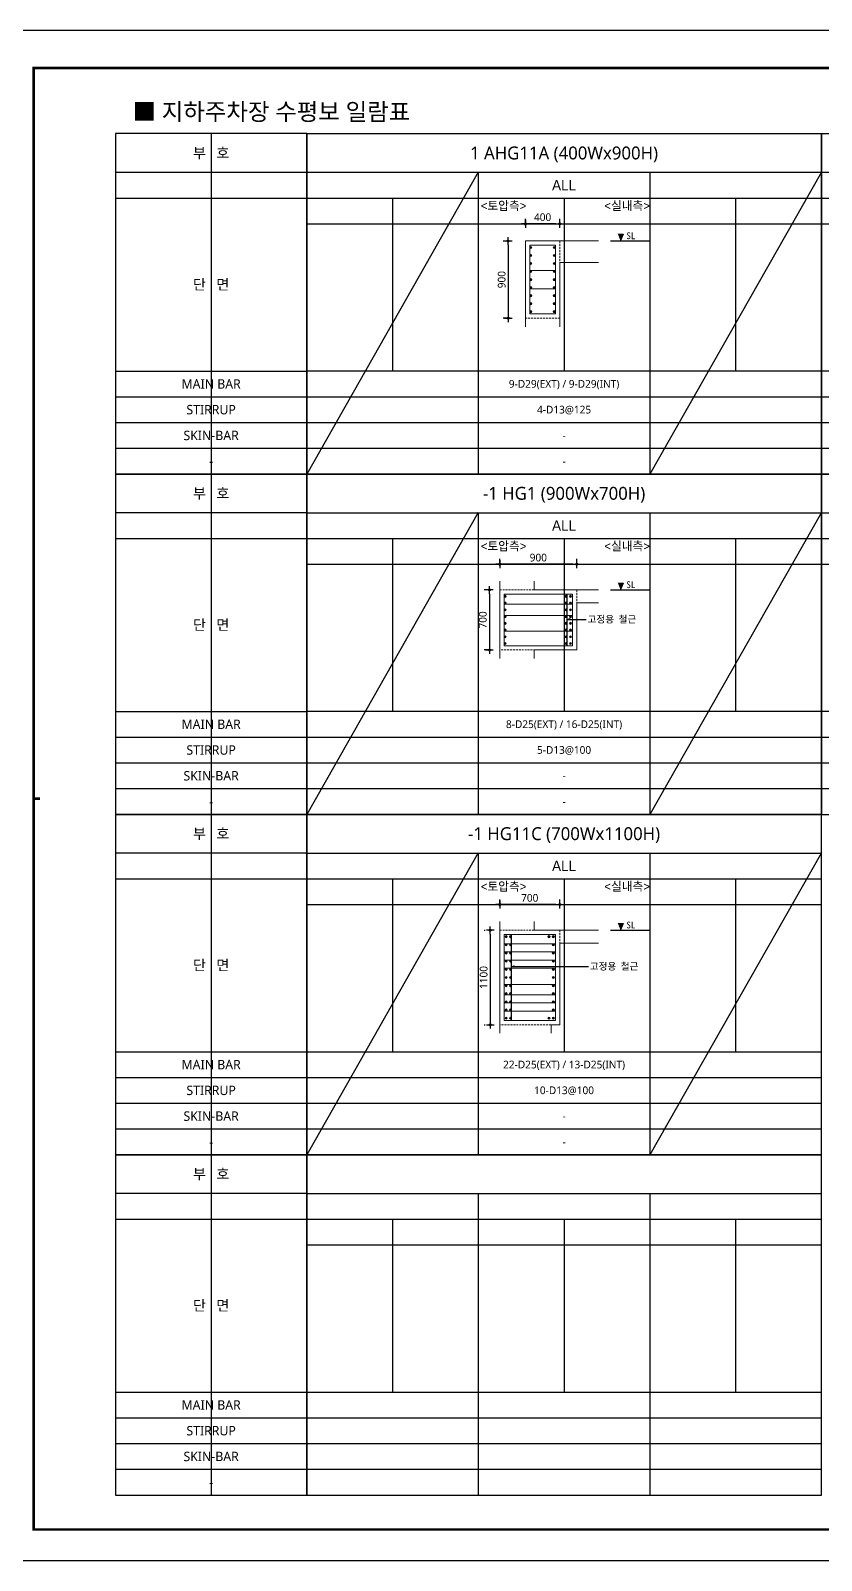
# Model space of a CAD drawing. Header units: millimetres. Extents: x 0 to 252030, y -124740 to 196020.
# Drawn here: x 25734 to 34953, y 35640 to 53460 of the extents above; entities that cross this region are included whole.
import ezdxf
from ezdxf.enums import TextEntityAlignment as Align

# ---------------------------------------------------------------- set-up
doc = ezdxf.new("R2010")
doc.units = ezdxf.units.MM
doc.header["$LTSCALE"] = 30
doc.linetypes.add('HID', pattern=[2.3, 1.5, -0.8])
doc.layers.get('DEFPOINTS').update_dxf_attribs({"color": 142})
for name, color, linetype in [('0-SEC1', 3, 'Continuous'), ('0-TEXT', 3, 'Continuous'), ('DIM', 7, 'Continuous'), ('ETC', 7, 'Continuous'), ('SHEET', 7, 'Continuous'), ('TEXT', 6, 'Continuous'), ('TXT', 3, 'Continuous'), ('XR-FORM_(도룡동)$0$Sheet', 7, 'Continuous')]:
    doc.layers.add(name, color=color, linetype=linetype)
for name, color, linetype, lineweight in [('MainBar', 7, 'Continuous', 0), ('Section', 3, 'Continuous', 0), ('Stirrup', 1, 'Continuous', 0)]:
    doc.layers.add(name, color=color, linetype=linetype, lineweight=lineweight)
doc.styles.get("Standard").update_dxf_attribs({"font": 'malgun.ttf'})
doc.styles.add('돋움', font='Dotum.ttf')
doc.styles.add('돋음체', font='DotumChe.ttf')
doc.styles.add('맑은 고딕', font='malgun.ttf')
doc.dimstyles.new('30NDIM', dxfattribs={"dimscale": 50, "dimtxt": 3, "dimasz": 1.5, "dimexe": 2, "dimexo": 6, "dimgap": 1, "dimtad": 1, "dimdec": 0, "dimrnd": 0.25, "dimzin": 0, "dimdsep": 46, "dimtxsty": 'Standard', "dimblk": 'Z_DOT', "dimcen": 5, "dimclrd": 256, "dimclre": 256, "dimclrt": 3, "dimadec": 0, "dimazin": 0, "dimtm": 1e-09, "dimtfac": 1, "dimtdec": 0, "dimtix": 1, "dimtmove": 2, "dimatfit": 1, "dimldrblk": 'Z_DOT', "dimfxl": 1, "dimtolj": 1, "dimtzin": 0, "dimarcsym": 0})

# ---------------------------------------------------------------- blocks, each defined once
blk = doc.blocks.new('XR-FORM_(도룡동)$0$S')
at = {"layer": 'XR-FORM_(도룡동)$0$Sheet', "const_width": 100}
blk.add_lwpolyline([(1850, 57950), (82250, 57950), (82250, 1200), (1850, 1200)], close=True, dxfattribs=at)
at = {"layer": 'XR-FORM_(도룡동)$0$Sheet', "linetype": 'Continuous', "const_width": 100}
blk.add_lwpolyline([(2100, 29575), (1850, 29575)], dxfattribs=at)
blk = doc.blocks.new('XR-FORM_(도룡동)', base_point=(101.33, -56114.51))
at = {"layer": 'DEFPOINTS'}
blk.add_lwpolyline([(0, 0), (420, 0), (420, 297), (0, 297)], close=True, dxfattribs=at)
at = {"xscale": 0.005, "yscale": 0.005, "zscale": 0.005}
blk.add_blockref('XR-FORM_(도룡동)$0$S', (-0.25, 0), dxfattribs=at)
blk = doc.blocks.new('4등분')
at = {"layer": 'DEFPOINTS'}
for p, q in [((1000, 3214), (1000, 1200)), ((3000, 3214), (3000, 1200)), ((5000, 3214), (5000, 1200)), ((0, 2914), (6000, 2914))]:
    blk.add_line(p, q, dxfattribs=at)
at = {"layer": 'SHEET'}
blk.add_line((0, 3514), (6000, 3514), dxfattribs=at)
at = {"layer": 'SHEET', "color": 6}
for p, q in [((2000, 3514), (2000, 0)), ((4000, 3514), (4000, 0)), ((0, 3214), (6000, 3214)), ((0, 1200), (6000, 1200)), ((0, 900), (6000, 900)), ((0, 600), (6000, 600)), ((0, 300), (6000, 300))]:
    blk.add_line(p, q, dxfattribs=at)
at = {"layer": 'SHEET'}
blk.add_lwpolyline([(6000, 3964), (0, 3964), (0, 0), (6000, 0)], close=True, dxfattribs=at)
blk = doc.blocks.new('*U1018')
at = {"layer": 'DEFPOINTS'}
for p, q in [((-1114, 5286), (-1114, 1321)), ((-2229, 4536), (0, 4536))]:
    blk.add_line(p, q, dxfattribs=at)
at = {"layer": 'SHEET'}
blk.add_line((-2229, 4836), (0, 4836), dxfattribs=at)
at = {"layer": 'SHEET', "color": 6}
for p, q in [((-2229, 2521), (0, 2521)), ((-2229, 2221), (0, 2221)), ((-2229, 1921), (0, 1921)), ((-2229, 1621), (0, 1621))]:
    blk.add_line(p, q, dxfattribs=at)
at = {"layer": 'SHEET'}
blk.add_lwpolyline([(0, 5286), (-2229, 5286), (-2229, 1321), (0, 1321)], close=True, dxfattribs=at)
at = {"layer": 'TXT', "style": '맑은 고딕'}
for s, height, p in [('부   호', 120, (-1114, 5061)), ('단   면', 120, (-1114, 3529)), ('MAIN BAR', 110, (-1114, 2371)), ('STIRRUP', 110, (-1114, 2071)), ('SKIN-BAR', 110, (-1114, 1771)), ('-', 110, (-1114, 1471))]:
    blk.add_text(s, height=height, dxfattribs=at).set_placement(p, align=Align.MIDDLE_CENTER)
blk = doc.blocks.new('Z_DOT')
at = {"layer": 'DIM', "color": 0}
for p, q in [((-1, 0), (1, 0)), ((0, -1), (0, 1))]:
    blk.add_line(p, q, dxfattribs=at)
for radius in [0.25, 0.125]:
    blk.add_circle((0, 0), radius, dxfattribs=at)
blk = doc.blocks.new('*D1019')
at = {"layer": 'DEFPOINTS', "color": 0, "transparency": 16777216}
for p in [(31503, 51209), (31503, 51009), (31903, 51009)]:
    blk.add_point(p, dxfattribs=at)
at = {"layer": 'DIM', "lineweight": -2, "transparency": 16777216}
for p, q in [((31503, 51189), (31503, 51269)), ((31858, 51209), (31548, 51209)), ((31903, 51189), (31903, 51269))]:
    blk.add_line(p, q, dxfattribs=at)
at = {"layer": 'DIM', "lineweight": -2, "transparency": 16777216, "xscale": 45, "yscale": 45, "zscale": 45, "rotation": 180}
blk.add_blockref('Z_DOT', (31503, 51209), dxfattribs=at)
at = {"layer": 'DIM', "lineweight": -2, "transparency": 16777216, "xscale": 45, "yscale": 45, "zscale": 45}
blk.add_blockref('Z_DOT', (31903, 51209), dxfattribs=at)
at = {"layer": 'DIM', "color": 3, "transparency": 16777216, "insert": (31703, 51286), "char_height": 90, "attachment_point": 5}
blk.add_mtext('\\A1;400', dxfattribs=at)
blk = doc.blocks.new('*D1020')
at = {"layer": 'DEFPOINTS', "color": 0, "transparency": 16777216}
for p in [(31503, 51009), (31303, 50109), (31503, 50109)]:
    blk.add_point(p, dxfattribs=at)
at = {"layer": 'DIM', "lineweight": -2, "transparency": 16777216}
for p, q in [((31323, 51009), (31243, 51009)), ((31303, 50964), (31303, 50154)), ((31323, 50109), (31243, 50109))]:
    blk.add_line(p, q, dxfattribs=at)
at = {"layer": 'DIM', "lineweight": -2, "transparency": 16777216, "xscale": 45, "yscale": 45, "zscale": 45}
for p, rotation in [((31303, 51009), 90), ((31303, 50109), 270)]:
    blk.add_blockref('Z_DOT', p, dxfattribs=dict(at, rotation=rotation))
at = {"layer": 'DIM', "color": 3, "transparency": 16777216, "insert": (31226, 50559), "char_height": 90, "attachment_point": 5, "rotation": 90}
blk.add_mtext('\\A1;900', dxfattribs=at)
blk = doc.blocks.new('*D1025')
at = {"layer": 'DEFPOINTS', "color": 0, "transparency": 16777216}
for p in [(31203, 47245), (31203, 47045), (32103, 47045)]:
    blk.add_point(p, dxfattribs=at)
at = {"layer": 'DIM', "lineweight": -2, "transparency": 16777216}
for p, q in [((31203, 47225), (31203, 47305)), ((32058, 47245), (31248, 47245)), ((32103, 47225), (32103, 47305))]:
    blk.add_line(p, q, dxfattribs=at)
at = {"layer": 'DIM', "lineweight": -2, "transparency": 16777216, "xscale": 45, "yscale": 45, "zscale": 45, "rotation": 180}
blk.add_blockref('Z_DOT', (31203, 47245), dxfattribs=at)
at = {"layer": 'DIM', "lineweight": -2, "transparency": 16777216, "xscale": 45, "yscale": 45, "zscale": 45}
blk.add_blockref('Z_DOT', (32103, 47245), dxfattribs=at)
at = {"layer": 'DIM', "color": 3, "transparency": 16777216, "insert": (31653, 47321), "char_height": 90, "attachment_point": 5}
blk.add_mtext('\\A1;900', dxfattribs=at)
blk = doc.blocks.new('*D1026')
at = {"layer": 'DEFPOINTS', "color": 0, "transparency": 16777216}
for p in [(31283, 46945), (31083, 46245), (31283, 46245)]:
    blk.add_point(p, dxfattribs=at)
at = {"layer": 'DIM', "lineweight": -2, "transparency": 16777216}
for p, q in [((31103, 46945), (31023, 46945)), ((31083, 46900), (31083, 46290)), ((31103, 46245), (31023, 46245))]:
    blk.add_line(p, q, dxfattribs=at)
at = {"layer": 'DIM', "lineweight": -2, "transparency": 16777216, "xscale": 45, "yscale": 45, "zscale": 45}
for p, rotation in [((31083, 46945), 90), ((31083, 46245), 270)]:
    blk.add_blockref('Z_DOT', p, dxfattribs=dict(at, rotation=rotation))
at = {"layer": 'DIM', "color": 3, "transparency": 16777216, "insert": (31006, 46595), "char_height": 90, "attachment_point": 5, "rotation": 90}
blk.add_mtext('\\A1;700', dxfattribs=at)
blk = doc.blocks.new('*D1031')
at = {"layer": 'DEFPOINTS', "color": 0, "transparency": 16777216}
for p in [(31203, 42980), (31093, 41880), (31203, 41880)]:
    blk.add_point(p, dxfattribs=at)
at = {"layer": 'DIM', "lineweight": -2, "transparency": 16777216}
for p, q in [((31023, 42980), (31033, 42980)), ((31093, 42935), (31093, 41925)), ((31023, 41880), (31033, 41880))]:
    blk.add_line(p, q, dxfattribs=at)
at = {"layer": 'DIM', "lineweight": -2, "transparency": 16777216, "xscale": 45, "yscale": 45, "zscale": 45}
for p, rotation in [((31093, 42980), 90), ((31093, 41880), 270)]:
    blk.add_blockref('Z_DOT', p, dxfattribs=dict(at, rotation=rotation))
at = {"layer": 'DIM', "color": 3, "transparency": 16777216, "insert": (31016, 42430), "char_height": 90, "attachment_point": 5, "rotation": 90}
blk.add_mtext('\\A1;1100', dxfattribs=at)
blk = doc.blocks.new('*D1032')
at = {"layer": 'DEFPOINTS', "color": 0, "transparency": 16777216}
for p in [(31203, 43280), (31203, 43080), (31903, 43080)]:
    blk.add_point(p, dxfattribs=at)
at = {"layer": 'DIM', "lineweight": -2, "transparency": 16777216}
for p, q in [((31203, 43260), (31203, 43340)), ((31903, 43260), (31903, 43340)), ((31858, 43280), (31248, 43280))]:
    blk.add_line(p, q, dxfattribs=at)
at = {"layer": 'DIM', "lineweight": -2, "transparency": 16777216, "xscale": 45, "yscale": 45, "zscale": 45, "rotation": 180}
blk.add_blockref('Z_DOT', (31203, 43280), dxfattribs=at)
at = {"layer": 'DIM', "lineweight": -2, "transparency": 16777216, "xscale": 45, "yscale": 45, "zscale": 45}
blk.add_blockref('Z_DOT', (31903, 43280), dxfattribs=at)
at = {"layer": 'DIM', "color": 3, "transparency": 16777216, "insert": (31553, 43357), "char_height": 90, "attachment_point": 5}
blk.add_mtext('\\A1;700', dxfattribs=at)

msp = doc.modelspace()

# ---------------------------------------------------------------- hatches: boundary and pattern name
at = {"layer": '0-TEXT'}
for points in [[(32611.99261, 51009.49992), (32579.15352, 51092.7293), (32644.83171, 51092.7293)], [(32611.99261, 46944.99992), (32579.15352, 47028.2293), (32644.83171, 47028.2293)], [(32611.99261, 42980.49992), (32579.15352, 43063.7293), (32644.83171, 43063.7293)]]:
    msp.add_hatch(color=256, dxfattribs=at).paths.add_polyline_path(points)
at = {"layer": 'MainBar'}
h = msp.add_hatch(color=256, dxfattribs=at)
edge = h.paths.add_edge_path()
edge.add_arc((31565.60784, 50934.09992), 12.7, 90, 270)
edge.add_arc((31565.60784, 50934.09992), 12.7, 270, 450)
h = msp.add_hatch(color=256, dxfattribs=at)
edge = h.paths.add_edge_path()
edge.add_arc((31565.60784, 50840.44992), 12.7, 90, 270)
edge.add_arc((31565.60784, 50840.44992), 12.7, 270, 450)
h = msp.add_hatch(color=256, dxfattribs=at)
edge = h.paths.add_edge_path()
edge.add_arc((31840.20784, 50934.09992), 12.7, 90, 270)
edge.add_arc((31840.20784, 50934.09992), 12.7, 270, 450)
h = msp.add_hatch(color=256, dxfattribs=at)
edge = h.paths.add_edge_path()
edge.add_arc((31840.20784, 50840.44992), 12.7, 90, 270)
edge.add_arc((31840.20784, 50840.44992), 12.7, 270, 450)
h = msp.add_hatch(color=256, dxfattribs=at)
edge = h.paths.add_edge_path()
edge.add_arc((31565.60784, 50746.79992), 12.7, 90, 270)
edge.add_arc((31565.60784, 50746.79992), 12.7, 270, 450)
h = msp.add_hatch(color=256, dxfattribs=at)
edge = h.paths.add_edge_path()
edge.add_arc((31565.60784, 50653.14992), 12.7, 90, 270)
edge.add_arc((31565.60784, 50653.14992), 12.7, 270, 450)
h = msp.add_hatch(color=256, dxfattribs=at)
edge = h.paths.add_edge_path()
edge.add_arc((31840.20784, 50746.79992), 12.7, 90, 270)
edge.add_arc((31840.20784, 50746.79992), 12.7, 270, 450)
h = msp.add_hatch(color=256, dxfattribs=at)
edge = h.paths.add_edge_path()
edge.add_arc((31840.20784, 50653.14992), 12.7, 90, 270)
edge.add_arc((31840.20784, 50653.14992), 12.7, 270, 450)
h = msp.add_hatch(color=256, dxfattribs=at)
edge = h.paths.add_edge_path()
edge.add_arc((31565.60784, 50559.49992), 12.7, 90, 270)
edge.add_arc((31565.60784, 50559.49992), 12.7, 270, 450)
h = msp.add_hatch(color=256, dxfattribs=at)
edge = h.paths.add_edge_path()
edge.add_arc((31565.60784, 50465.84992), 12.7, 90, 270)
edge.add_arc((31565.60784, 50465.84992), 12.7, 270, 450)
h = msp.add_hatch(color=256, dxfattribs=at)
edge = h.paths.add_edge_path()
edge.add_arc((31840.20784, 50559.49992), 12.7, 90, 270)
edge.add_arc((31840.20784, 50559.49992), 12.7, 270, 450)
h = msp.add_hatch(color=256, dxfattribs=at)
edge = h.paths.add_edge_path()
edge.add_arc((31840.20784, 50465.84992), 12.7, 90, 270)
edge.add_arc((31840.20784, 50465.84992), 12.7, 270, 450)
h = msp.add_hatch(color=256, dxfattribs=at)
edge = h.paths.add_edge_path()
edge.add_arc((31565.60784, 50372.19992), 12.7, 90, 270)
edge.add_arc((31565.60784, 50372.19992), 12.7, 270, 450)
h = msp.add_hatch(color=256, dxfattribs=at)
edge = h.paths.add_edge_path()
edge.add_arc((31565.60784, 50278.54992), 12.7, 90, 270)
edge.add_arc((31565.60784, 50278.54992), 12.7, 270, 450)
h = msp.add_hatch(color=256, dxfattribs=at)
edge = h.paths.add_edge_path()
edge.add_arc((31840.20784, 50372.19992), 12.7, 90, 270)
edge.add_arc((31840.20784, 50372.19992), 12.7, 270, 450)
h = msp.add_hatch(color=256, dxfattribs=at)
edge = h.paths.add_edge_path()
edge.add_arc((31840.20784, 50278.54992), 12.7, 90, 270)
edge.add_arc((31840.20784, 50278.54992), 12.7, 270, 450)
h = msp.add_hatch(color=256, dxfattribs=at)
edge = h.paths.add_edge_path()
edge.add_arc((31565.60784, 50184.89992), 12.7, 90, 270)
edge.add_arc((31565.60784, 50184.89992), 12.7, 270, 450)
h = msp.add_hatch(color=256, dxfattribs=at)
edge = h.paths.add_edge_path()
edge.add_arc((31840.20784, 50184.89992), 12.7, 90, 270)
edge.add_arc((31840.20784, 50184.89992), 12.7, 270, 450)
h = msp.add_hatch(color=256, dxfattribs=at)
edge = h.paths.add_edge_path()
edge.add_arc((31265.60784, 46869.59992), 12.7, 90, 270)
edge.add_arc((31265.60784, 46869.59992), 12.7, 270, 450)
h = msp.add_hatch(color=256, dxfattribs=at)
edge = h.paths.add_edge_path()
edge.add_arc((31976.70784, 46869.59992), 12.7, 90, 270)
edge.add_arc((31976.70784, 46869.59992), 12.7, 270, 450)
h = msp.add_hatch(color=256, dxfattribs=at)
edge = h.paths.add_edge_path()
edge.add_arc((32027.50784, 46869.59992), 12.7, 90, 270)
edge.add_arc((32027.50784, 46869.59992), 12.7, 270, 450)
h = msp.add_hatch(color=256, dxfattribs=at)
edge = h.paths.add_edge_path()
edge.add_arc((31265.60784, 46791.14277), 12.7, 90, 270)
edge.add_arc((31265.60784, 46791.14277), 12.7, 270, 450)
h = msp.add_hatch(color=256, dxfattribs=at)
edge = h.paths.add_edge_path()
edge.add_arc((31265.60784, 46712.68563), 12.7, 90, 270)
edge.add_arc((31265.60784, 46712.68563), 12.7, 270, 450)
h = msp.add_hatch(color=256, dxfattribs=at)
edge = h.paths.add_edge_path()
edge.add_arc((31976.70784, 46791.14277), 12.7, 90, 270)
edge.add_arc((31976.70784, 46791.14277), 12.7, 270, 450)
h = msp.add_hatch(color=256, dxfattribs=at)
edge = h.paths.add_edge_path()
edge.add_arc((31976.70784, 46712.68563), 12.7, 90, 270)
edge.add_arc((31976.70784, 46712.68563), 12.7, 270, 450)
h = msp.add_hatch(color=256, dxfattribs=at)
edge = h.paths.add_edge_path()
edge.add_arc((32027.50784, 46791.14277), 12.7, 90, 270)
edge.add_arc((32027.50784, 46791.14277), 12.7, 270, 450)
h = msp.add_hatch(color=256, dxfattribs=at)
edge = h.paths.add_edge_path()
edge.add_arc((32027.50784, 46712.68563), 12.7, 90, 270)
edge.add_arc((32027.50784, 46712.68563), 12.7, 270, 450)
h = msp.add_hatch(color=256, dxfattribs=at)
edge = h.paths.add_edge_path()
edge.add_arc((31265.60784, 46634.22849), 12.7, 90, 270)
edge.add_arc((31265.60784, 46634.22849), 12.7, 270, 450)
h = msp.add_hatch(color=256, dxfattribs=at)
edge = h.paths.add_edge_path()
edge.add_arc((31265.60784, 46555.77135), 12.7, 90, 270)
edge.add_arc((31265.60784, 46555.77135), 12.7, 270, 450)
h = msp.add_hatch(color=256, dxfattribs=at)
edge = h.paths.add_edge_path()
edge.add_arc((31976.70784, 46634.22849), 12.7, 90, 270)
edge.add_arc((31976.70784, 46634.22849), 12.7, 270, 450)
h = msp.add_hatch(color=256, dxfattribs=at)
edge = h.paths.add_edge_path()
edge.add_arc((31976.70784, 46555.77135), 12.7, 90, 270)
edge.add_arc((31976.70784, 46555.77135), 12.7, 270, 450)
h = msp.add_hatch(color=256, dxfattribs=at)
edge = h.paths.add_edge_path()
edge.add_arc((32027.50784, 46634.22849), 12.7, 90, 270)
edge.add_arc((32027.50784, 46634.22849), 12.7, 270, 450)
h = msp.add_hatch(color=256, dxfattribs=at)
edge = h.paths.add_edge_path()
edge.add_arc((32027.50784, 46555.77135), 12.7, 90, 270)
edge.add_arc((32027.50784, 46555.77135), 12.7, 270, 450)
h = msp.add_hatch(color=256, dxfattribs=at)
edge = h.paths.add_edge_path()
edge.add_arc((31265.60784, 46477.3142), 12.7, 90, 270)
edge.add_arc((31265.60784, 46477.3142), 12.7, 270, 450)
h = msp.add_hatch(color=256, dxfattribs=at)
edge = h.paths.add_edge_path()
edge.add_arc((31265.60784, 46398.85706), 12.7, 90, 270)
edge.add_arc((31265.60784, 46398.85706), 12.7, 270, 450)
h = msp.add_hatch(color=256, dxfattribs=at)
edge = h.paths.add_edge_path()
edge.add_arc((31265.60784, 46320.39992), 12.7, 90, 270)
edge.add_arc((31265.60784, 46320.39992), 12.7, 270, 450)
h = msp.add_hatch(color=256, dxfattribs=at)
edge = h.paths.add_edge_path()
edge.add_arc((31976.70784, 46477.3142), 12.7, 90, 270)
edge.add_arc((31976.70784, 46477.3142), 12.7, 270, 450)
h = msp.add_hatch(color=256, dxfattribs=at)
edge = h.paths.add_edge_path()
edge.add_arc((31976.70784, 46398.85706), 12.7, 90, 270)
edge.add_arc((31976.70784, 46398.85706), 12.7, 270, 450)
h = msp.add_hatch(color=256, dxfattribs=at)
edge = h.paths.add_edge_path()
edge.add_arc((31976.70784, 46320.39992), 12.7, 90, 270)
edge.add_arc((31976.70784, 46320.39992), 12.7, 270, 450)
h = msp.add_hatch(color=256, dxfattribs=at)
edge = h.paths.add_edge_path()
edge.add_arc((32027.50784, 46477.3142), 12.7, 90, 270)
edge.add_arc((32027.50784, 46477.3142), 12.7, 270, 450)
h = msp.add_hatch(color=256, dxfattribs=at)
edge = h.paths.add_edge_path()
edge.add_arc((32027.50784, 46398.85706), 12.7, 90, 270)
edge.add_arc((32027.50784, 46398.85706), 12.7, 270, 450)
h = msp.add_hatch(color=256, dxfattribs=at)
edge = h.paths.add_edge_path()
edge.add_arc((32027.50784, 46320.39992), 12.7, 90, 270)
edge.add_arc((32027.50784, 46320.39992), 12.7, 270, 450)
h = msp.add_hatch(color=256, dxfattribs=at)
edge = h.paths.add_edge_path()
edge.add_arc((31278.30784, 42905.09992), 12.7, 90, 270)
edge.add_arc((31278.30784, 42905.09992), 12.7, 270, 450)
h = msp.add_hatch(color=256, dxfattribs=at)
edge = h.paths.add_edge_path()
edge.add_arc((31278.30784, 42810.17992), 12.7, 90, 270)
edge.add_arc((31278.30784, 42810.17992), 12.7, 270, 450)
h = msp.add_hatch(color=256, dxfattribs=at)
edge = h.paths.add_edge_path()
edge.add_arc((31329.10784, 42905.09992), 12.7, 90, 270)
edge.add_arc((31329.10784, 42905.09992), 12.7, 270, 450)
h = msp.add_hatch(color=256, dxfattribs=at)
edge = h.paths.add_edge_path()
edge.add_arc((31329.10784, 42810.17992), 12.7, 90, 270)
edge.add_arc((31329.10784, 42810.17992), 12.7, 270, 450)
h = msp.add_hatch(color=256, dxfattribs=at)
edge = h.paths.add_edge_path()
edge.add_arc((31776.70784, 42905.09992), 12.7, 90, 270)
edge.add_arc((31776.70784, 42905.09992), 12.7, 270, 450)
h = msp.add_hatch(color=256, dxfattribs=at)
edge = h.paths.add_edge_path()
edge.add_arc((31827.50784, 42905.09992), 12.7, 90, 270)
edge.add_arc((31827.50784, 42905.09992), 12.7, 270, 450)
h = msp.add_hatch(color=256, dxfattribs=at)
edge = h.paths.add_edge_path()
edge.add_arc((31827.50784, 42810.17992), 12.7, 90, 270)
edge.add_arc((31827.50784, 42810.17992), 12.7, 270, 450)
h = msp.add_hatch(color=256, dxfattribs=at)
edge = h.paths.add_edge_path()
edge.add_arc((31278.30784, 42715.25992), 12.7, 90, 270)
edge.add_arc((31278.30784, 42715.25992), 12.7, 270, 450)
h = msp.add_hatch(color=256, dxfattribs=at)
edge = h.paths.add_edge_path()
edge.add_arc((31278.30784, 42620.33992), 12.7, 90, 270)
edge.add_arc((31278.30784, 42620.33992), 12.7, 270, 450)
h = msp.add_hatch(color=256, dxfattribs=at)
edge = h.paths.add_edge_path()
edge.add_arc((31329.10784, 42715.25992), 12.7, 90, 270)
edge.add_arc((31329.10784, 42715.25992), 12.7, 270, 450)
h = msp.add_hatch(color=256, dxfattribs=at)
edge = h.paths.add_edge_path()
edge.add_arc((31329.10784, 42620.33992), 12.7, 90, 270)
edge.add_arc((31329.10784, 42620.33992), 12.7, 270, 450)
h = msp.add_hatch(color=256, dxfattribs=at)
edge = h.paths.add_edge_path()
edge.add_arc((31827.50784, 42715.25992), 12.7, 90, 270)
edge.add_arc((31827.50784, 42715.25992), 12.7, 270, 450)
h = msp.add_hatch(color=256, dxfattribs=at)
edge = h.paths.add_edge_path()
edge.add_arc((31827.50784, 42620.33992), 12.7, 90, 270)
edge.add_arc((31827.50784, 42620.33992), 12.7, 270, 450)
h = msp.add_hatch(color=256, dxfattribs=at)
edge = h.paths.add_edge_path()
edge.add_arc((31278.30784, 42525.41992), 12.7, 90, 270)
edge.add_arc((31278.30784, 42525.41992), 12.7, 270, 450)
h = msp.add_hatch(color=256, dxfattribs=at)
edge = h.paths.add_edge_path()
edge.add_arc((31278.30784, 42430.49992), 12.7, 90, 270)
edge.add_arc((31278.30784, 42430.49992), 12.7, 270, 450)
h = msp.add_hatch(color=256, dxfattribs=at)
edge = h.paths.add_edge_path()
edge.add_arc((31329.10784, 42525.41992), 12.7, 90, 270)
edge.add_arc((31329.10784, 42525.41992), 12.7, 270, 450)
h = msp.add_hatch(color=256, dxfattribs=at)
edge = h.paths.add_edge_path()
edge.add_arc((31329.10784, 42430.49992), 12.7, 90, 270)
edge.add_arc((31329.10784, 42430.49992), 12.7, 270, 450)
h = msp.add_hatch(color=256, dxfattribs=at)
edge = h.paths.add_edge_path()
edge.add_arc((31827.50784, 42525.41992), 12.7, 90, 270)
edge.add_arc((31827.50784, 42525.41992), 12.7, 270, 450)
h = msp.add_hatch(color=256, dxfattribs=at)
edge = h.paths.add_edge_path()
edge.add_arc((31827.50784, 42430.49992), 12.7, 90, 270)
edge.add_arc((31827.50784, 42430.49992), 12.7, 270, 450)
h = msp.add_hatch(color=256, dxfattribs=at)
edge = h.paths.add_edge_path()
edge.add_arc((31278.30784, 42335.57992), 12.7, 90, 270)
edge.add_arc((31278.30784, 42335.57992), 12.7, 270, 450)
h = msp.add_hatch(color=256, dxfattribs=at)
edge = h.paths.add_edge_path()
edge.add_arc((31278.30784, 42240.65992), 12.7, 90, 270)
edge.add_arc((31278.30784, 42240.65992), 12.7, 270, 450)
h = msp.add_hatch(color=256, dxfattribs=at)
edge = h.paths.add_edge_path()
edge.add_arc((31329.10784, 42335.57992), 12.7, 90, 270)
edge.add_arc((31329.10784, 42335.57992), 12.7, 270, 450)
h = msp.add_hatch(color=256, dxfattribs=at)
edge = h.paths.add_edge_path()
edge.add_arc((31329.10784, 42240.65992), 12.7, 90, 270)
edge.add_arc((31329.10784, 42240.65992), 12.7, 270, 450)
h = msp.add_hatch(color=256, dxfattribs=at)
edge = h.paths.add_edge_path()
edge.add_arc((31827.50784, 42335.57992), 12.7, 90, 270)
edge.add_arc((31827.50784, 42335.57992), 12.7, 270, 450)
h = msp.add_hatch(color=256, dxfattribs=at)
edge = h.paths.add_edge_path()
edge.add_arc((31827.50784, 42240.65992), 12.7, 90, 270)
edge.add_arc((31827.50784, 42240.65992), 12.7, 270, 450)
h = msp.add_hatch(color=256, dxfattribs=at)
edge = h.paths.add_edge_path()
edge.add_arc((31278.30784, 42145.73992), 12.7, 90, 270)
edge.add_arc((31278.30784, 42145.73992), 12.7, 270, 450)
h = msp.add_hatch(color=256, dxfattribs=at)
edge = h.paths.add_edge_path()
edge.add_arc((31278.30784, 42050.81992), 12.7, 90, 270)
edge.add_arc((31278.30784, 42050.81992), 12.7, 270, 450)
h = msp.add_hatch(color=256, dxfattribs=at)
edge = h.paths.add_edge_path()
edge.add_arc((31329.10784, 42145.73992), 12.7, 90, 270)
edge.add_arc((31329.10784, 42145.73992), 12.7, 270, 450)
h = msp.add_hatch(color=256, dxfattribs=at)
edge = h.paths.add_edge_path()
edge.add_arc((31329.10784, 42050.81992), 12.7, 90, 270)
edge.add_arc((31329.10784, 42050.81992), 12.7, 270, 450)
h = msp.add_hatch(color=256, dxfattribs=at)
edge = h.paths.add_edge_path()
edge.add_arc((31827.50784, 42145.73992), 12.7, 90, 270)
edge.add_arc((31827.50784, 42145.73992), 12.7, 270, 450)
h = msp.add_hatch(color=256, dxfattribs=at)
edge = h.paths.add_edge_path()
edge.add_arc((31827.50784, 42050.81992), 12.7, 90, 270)
edge.add_arc((31827.50784, 42050.81992), 12.7, 270, 450)
h = msp.add_hatch(color=256, dxfattribs=at)
edge = h.paths.add_edge_path()
edge.add_arc((31278.30784, 41955.89992), 12.7, 90, 270)
edge.add_arc((31278.30784, 41955.89992), 12.7, 270, 450)
h = msp.add_hatch(color=256, dxfattribs=at)
edge = h.paths.add_edge_path()
edge.add_arc((31329.10784, 41955.89992), 12.7, 90, 270)
edge.add_arc((31329.10784, 41955.89992), 12.7, 270, 450)
h = msp.add_hatch(color=256, dxfattribs=at)
edge = h.paths.add_edge_path()
edge.add_arc((31776.70784, 41955.89992), 12.7, 90, 270)
edge.add_arc((31776.70784, 41955.89992), 12.7, 270, 450)
h = msp.add_hatch(color=256, dxfattribs=at)
edge = h.paths.add_edge_path()
edge.add_arc((31827.50784, 41955.89992), 12.7, 90, 270)
edge.add_arc((31827.50784, 41955.89992), 12.7, 270, 450)

# ---------------------------------------------------------------- linework, layer by layer
at = {"layer": '0-TEXT'}
for p, q in [((32493.26024, 51009.49992), (32953.00013, 51009.49992)), ((32611.99261, 51009.49992), (32644.83171, 51092.7293)), ((32493.26024, 46944.99992), (32953.00013, 46944.99992)), ((32611.99261, 46944.99992), (32644.83171, 47028.2293)), ((32493.26024, 42980.49992), (32953.00013, 42980.49992)), ((32611.99261, 42980.49992), (32644.83171, 43063.7293))]:
    msp.add_line(p, q, dxfattribs=at)
at = {"layer": 'ETC'}
for p, q in [((31989.40784, 46294.99992), (31989.40784, 46894.99992)), ((31341.80784, 41930.49992), (31341.80784, 42930.49992))]:
    msp.add_line(p, q, dxfattribs=at)
at = {"layer": 'ETC', "linetype": 'Continuous', "lineweight": -2}
for points in [[(32212.44894, 46594.99992), (31989.40784, 46594.99992), (32018.78952, 46610.37364), (32018.78952, 46594.99992)], [(32237.84894, 42552.31377), (31341.80784, 42552.31377), (31371.18952, 42567.68749), (31371.18952, 42552.31377)]]:
    msp.add_lwpolyline(points, dxfattribs=at)
at = {"layer": 'MainBar'}
for centre in [(31565.60784, 50934.09992), (31565.60784, 50840.44992), (31840.20784, 50934.09992), (31840.20784, 50840.44992), (31565.60784, 50746.79992), (31565.60784, 50653.14992), (31840.20784, 50746.79992), (31840.20784, 50653.14992), (31565.60784, 50559.49992), (31565.60784, 50465.84992), (31840.20784, 50559.49992), (31840.20784, 50465.84992), (31565.60784, 50372.19992), (31565.60784, 50278.54992), (31840.20784, 50372.19992), (31840.20784, 50278.54992), (31565.60784, 50184.89992), (31840.20784, 50184.89992), (31265.60784, 46869.59992), (31976.70784, 46869.59992), (32027.50784, 46869.59992), (31265.60784, 46791.14277), (31265.60784, 46712.68563), (31976.70784, 46791.14277), (31976.70784, 46712.68563), (32027.50784, 46791.14277), (32027.50784, 46712.68563), (31265.60784, 46634.22849), (31265.60784, 46555.77135), (31976.70784, 46634.22849), (31976.70784, 46555.77135), (32027.50784, 46634.22849), (32027.50784, 46555.77135), (31265.60784, 46477.3142), (31265.60784, 46398.85706), (31265.60784, 46320.39992), (31976.70784, 46477.3142), (31976.70784, 46398.85706), (31976.70784, 46320.39992), (32027.50784, 46477.3142), (32027.50784, 46398.85706), (32027.50784, 46320.39992), (31278.30784, 42905.09992), (31278.30784, 42810.17992), (31329.10784, 42905.09992), (31329.10784, 42810.17992), (31776.70784, 42905.09992), (31827.50784, 42905.09992), (31827.50784, 42810.17992), (31278.30784, 42715.25992), (31278.30784, 42620.33992), (31329.10784, 42715.25992), (31329.10784, 42620.33992), (31827.50784, 42715.25992), (31827.50784, 42620.33992), (31278.30784, 42525.41992), (31278.30784, 42430.49992), (31329.10784, 42525.41992), (31329.10784, 42430.49992), (31827.50784, 42525.41992), (31827.50784, 42430.49992), (31278.30784, 42335.57992), (31278.30784, 42240.65992), (31329.10784, 42335.57992), (31329.10784, 42240.65992), (31827.50784, 42335.57992), (31827.50784, 42240.65992), (31278.30784, 42145.73992), (31278.30784, 42050.81992), (31329.10784, 42145.73992), (31329.10784, 42050.81992), (31827.50784, 42145.73992), (31827.50784, 42050.81992), (31278.30784, 41955.89992), (31329.10784, 41955.89992), (31776.70784, 41955.89992), (31827.50784, 41955.89992)]:
    msp.add_circle(centre, 12.7, dxfattribs=at)
at = {"layer": 'Section', "color": 4}
for p, q in [((31502.90784, 50009.49992), (31502.90784, 51009.49992)), ((31502.90784, 51009.49992), (32352.90784, 51009.49992)), ((31902.90784, 50109.49992), (31902.90784, 50759.49992)), ((31902.90784, 50759.49992), (32352.90784, 50759.49992)), ((31902.90784, 50009.49992), (31902.90784, 50109.49992)), ((31902.90784, 50109.49992), (31902.90784, 50109.49992)), ((31202.90784, 46144.99992), (31202.90784, 47044.99992)), ((31602.90784, 46944.99992), (31602.90784, 47044.99992)), ((31602.90784, 46944.99992), (32102.90784, 46944.99992)), ((32102.90784, 46944.99992), (32352.90784, 46944.99992)), ((32102.90784, 46244.99992), (32102.90784, 46794.99992)), ((32102.90784, 46794.99992), (32352.90784, 46794.99992)), ((31602.90784, 46144.99992), (31602.90784, 46244.99992)), ((31602.90784, 46244.99992), (32102.90784, 46244.99992)), ((31202.90784, 41780.49992), (31202.90784, 43080.49992)), ((31602.90784, 42980.49992), (31602.90784, 43080.49992)), ((31602.90784, 42980.49992), (32352.90784, 42980.49992)), ((31902.90784, 41880.49992), (31902.90784, 42830.49992)), ((31902.90784, 42830.49992), (32352.90784, 42830.49992)), ((31802.90784, 41780.49992), (31802.90784, 41880.49992)), ((31802.90784, 41880.49992), (31902.90784, 41880.49992))]:
    msp.add_line(p, q, dxfattribs=at)
at = {"layer": 'Section', "color": 4, "linetype": 'HID', "ltscale": 0.5}
for points in [[(31902.90784, 50109.49992), (31502.90784, 50109.49992), (31502.90784, 51009.49992), (31902.90784, 51009.49992)], [(32102.90784, 46244.99992), (31202.90784, 46244.99992), (31202.90784, 46944.99992), (32102.90784, 46944.99992)], [(31902.90784, 41880.49992), (31202.90784, 41880.49992), (31202.90784, 42980.49992), (31902.90784, 42980.49992)]]:
    msp.add_lwpolyline(points, close=True, dxfattribs=at)
at = {"layer": 'SHEET'}
for p, q in [((30953.00013, 51809.49992), (28953.00013, 48294.99992)), ((34953.00013, 51809.49992), (32953.00013, 48294.99992)), ((30953.00013, 47844.99992), (28953.00013, 44330.49992)), ((34953.00013, 47844.99992), (32953.00013, 44330.49992)), ((30953.00013, 43880.49992), (28953.00013, 40365.99992)), ((34953.00013, 43880.49992), (32953.00013, 40365.99992))]:
    msp.add_line(p, q, dxfattribs=at)
at = {"layer": 'Stirrup'}
for p, q in [((31552.90784, 50665.84992), (31852.90784, 50665.84992)), ((31552.90784, 50453.14992), (31852.90784, 50453.14992)), ((31252.90784, 46778.44277), (32052.90784, 46778.44277)), ((31252.90784, 46646.92849), (32052.90784, 46646.92849)), ((31252.90784, 46464.6142), (32052.90784, 46464.6142)), ((31252.90784, 42822.87992), (31852.90784, 42822.87992)), ((31252.90784, 42727.95992), (31852.90784, 42727.95992)), ((31252.90784, 42633.03992), (31852.90784, 42633.03992)), ((31252.90784, 42538.11992), (31852.90784, 42538.11992)), ((31252.90784, 42348.27992), (31852.90784, 42348.27992)), ((31252.90784, 42227.95992), (31852.90784, 42227.95992)), ((31252.90784, 42133.03992), (31852.90784, 42133.03992)), ((31252.90784, 42038.11992), (31852.90784, 42038.11992))]:
    msp.add_line(p, q, dxfattribs=at)
for points in [[(31852.90784, 50159.49992), (31552.90784, 50159.49992), (31552.90784, 50959.49992), (31852.90784, 50959.49992), (31852.90784, 50159.49992)], [(32052.90784, 46294.99992), (31252.90784, 46294.99992), (31252.90784, 46894.99992), (32052.90784, 46894.99992), (32052.90784, 46294.99992)], [(31852.90784, 41930.49992), (31252.90784, 41930.49992), (31252.90784, 42930.49992), (31852.90784, 42930.49992), (31852.90784, 41930.49992)]]:
    msp.add_lwpolyline(points, dxfattribs=at)

# ---------------------------------------------------------------- block references
for name, p in [('*U1018', (28953.00013, 46973.49992)), ('4등분', (28953.00013, 48294.99992)), ('4등분', (34953.00013, 48294.99992)), ('*U1018', (28953.00013, 43008.99992)), ('4등분', (28953.00013, 44330.49992)), ('4등분', (34953.00013, 44330.49992)), ('*U1018', (28953.00013, 39044.49992)), ('4등분', (28953.00013, 40365.99992)), ('*U1018', (28953.00013, 35079.99992)), ('4등분', (28953.00013, 36401.49992))]:
    msp.add_blockref(name, p)
at = {"layer": '0-SEC1', "xscale": 60, "yscale": 60, "zscale": 60}
msp.add_blockref('XR-FORM_(도룡동)', (31310.02429, -3331230.57868), dxfattribs=at)

# ---------------------------------------------------------------- texts
at = {"layer": '0-TEXT', "style": '돋음체'}
for s, p in [('SL', (32680.05836, 51030.39184)), ('SL', (32680.05836, 46965.89184)), ('고정용 철근', (32227.36683, 46562.22042)), ('SL', (32680.05836, 43001.39184)), ('고정용 철근', (32252.76683, 42519.53427))]:
    msp.add_text(s, height=80, dxfattribs=at).set_placement(p)
at = {"layer": 'TEXT', "style": '맑은 고딕'}
msp.add_text('■ 지하주차장 수평보 일람표', height=200, dxfattribs=at).set_placement((26922.82534, 52514.96949), align=Align.MIDDLE_LEFT)
at = {"layer": 'TXT', "color": 2, "style": '맑은 고딕'}
for s, p in [('1 AHG11A (400Wx900H)', (31953.00013, 52034.49992)), ('-1 HG1 (900Wx700H)', (31953.00013, 48069.99992)), ('-1 HG11C (700Wx1100H)', (31953.00013, 44105.49992))]:
    msp.add_text(s, height=150, dxfattribs=at).set_placement(p, align=Align.MIDDLE_CENTER)
at = {"layer": 'TXT'}
for s, height, style, p in [('ALL', 120, '돋움', (31953.00013, 51659.49992)), ('<토압측>', 100, '돋움', (31248.25115, 51419.49992)), ('9-D29(EXT) / 9-D29(INT)', 90, '맑은 고딕', (31953.00013, 49344.99992)), ('4-D13@125', 90, '맑은 고딕', (31953.00013, 49044.99992)), ('-', 90, '맑은 고딕', (31953.00013, 48744.99992)), ('-', 90, '맑은 고딕', (31953.00013, 48444.99992)), ('ALL', 120, '돋움', (31953.00013, 47694.99992)), ('<토압측>', 100, '돋움', (31248.25115, 47454.99992)), ('8-D25(EXT) / 16-D25(INT)', 90, '맑은 고딕', (31953.00013, 45380.49992)), ('5-D13@100', 90, '맑은 고딕', (31953.00013, 45080.49992)), ('-', 90, '맑은 고딕', (31953.00013, 44780.49992)), ('-', 90, '맑은 고딕', (31953.00013, 44480.49992)), ('ALL', 120, '돋움', (31953.00013, 43730.49992)), ('<토압측>', 100, '돋움', (31248.25115, 43490.49992)), ('22-D25(EXT) / 13-D25(INT)', 90, '맑은 고딕', (31953.00013, 41415.99992)), ('10-D13@100', 90, '맑은 고딕', (31953.00013, 41115.99992)), ('-', 90, '맑은 고딕', (31953.00013, 40815.99992)), ('-', 90, '맑은 고딕', (31953.00013, 40515.99992))]:
    msp.add_text(s, height=height, dxfattribs=dict(at, style=style)).set_placement(p, align=Align.MIDDLE_CENTER)
at = {"layer": 'TXT', "style": '돋움'}
for p in [(32953.00013, 51419.49992), (32953.00013, 47454.99992), (32953.00013, 43490.49992)]:
    msp.add_text('<실내측>', height=100, dxfattribs=at).set_placement(p, align=Align.MIDDLE_RIGHT)

# ---------------------------------------------------------------- dimensions: what is measured, and where the dimension line sits
at = {"layer": 'DIM'}
for base, p1, p2, picture, middle in [((31502.90784, 51209.49992), (31902.90784, 51009.49992), (31502.90784, 51009.49992), '*D1019', (31702.90784, 51285.99788)), ((31202.90784, 47244.99992), (32102.90784, 47044.99992), (31202.90784, 47044.99992), '*D1025', (31652.90784, 47321.49788)), ((31202.90784, 43280.49992), (31902.90784, 43080.49992), (31202.90784, 43080.49992), '*D1032', (31552.90784, 43356.99788))]:
    dim = msp.add_linear_dim(base=base, p1=p1, p2=p2, dimstyle='30NDIM', override={"dimscale": 30}, dxfattribs=at)
    dim.commit()
    dim.dimension.update_dxf_attribs({"geometry": picture, "text_midpoint": middle})
for base, p1, p2, override, picture, middle in [((31302.90784, 50109.49992), (31502.90784, 51009.49992), (31502.90784, 50109.49992), {"dimscale": 30, "dimasz": 1.5, "dimexe": 2, "dimexo": 6}, '*D1020', (31226.40988, 50559.49992)), ((31082.90784, 46244.99992), (31282.90784, 46944.99992), (31282.90784, 46244.99992), {"dimscale": 30}, '*D1026', (31006.40988, 46594.99992)), ((31092.90784, 41880.49992), (31202.90784, 42980.49992), (31202.90784, 41880.49992), {"dimscale": 30}, '*D1031', (31016.16532, 42430.49992))]:
    dim = msp.add_linear_dim(base=base, p1=p1, p2=p2, angle=90, dimstyle='30NDIM', override=override, dxfattribs=at)
    dim.commit()
    dim.dimension.update_dxf_attribs({"geometry": picture, "text_midpoint": middle})

doc.saveas('drawing.dxf')
